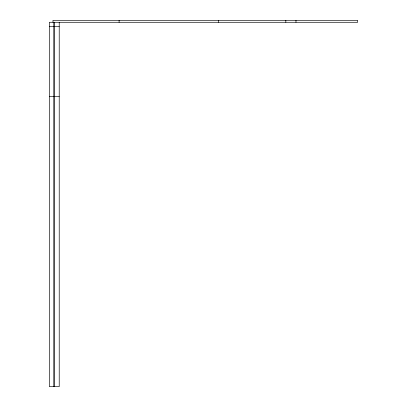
<?xml version="1.0" encoding="UTF-8"?>
<svg xmlns="http://www.w3.org/2000/svg" width="407" height="407" viewBox="0 0 407 407"><rect width="100%" height="100%" fill="white"/><g stroke="black" fill="none" stroke-linecap="round" stroke-linejoin="round"><path stroke-width="0.61" d="M49.344 26.389L59.219 26.389M49.344 96.474L59.219 96.474M295.981 20.35L295.981 22.283M285.836 20.35L285.836 22.283M218.676 20.35L218.676 22.283M119.098 20.35L119.098 22.283M59.219 22.283L59.219 386.65L49.344 386.65L49.344 22.283L357.656 22.283L357.656 20.35L52.971 20.35L52.971 22.283M54.156 22.283L54.156 386.65M53.933 22.283L53.933 386.65"/></g></svg>
